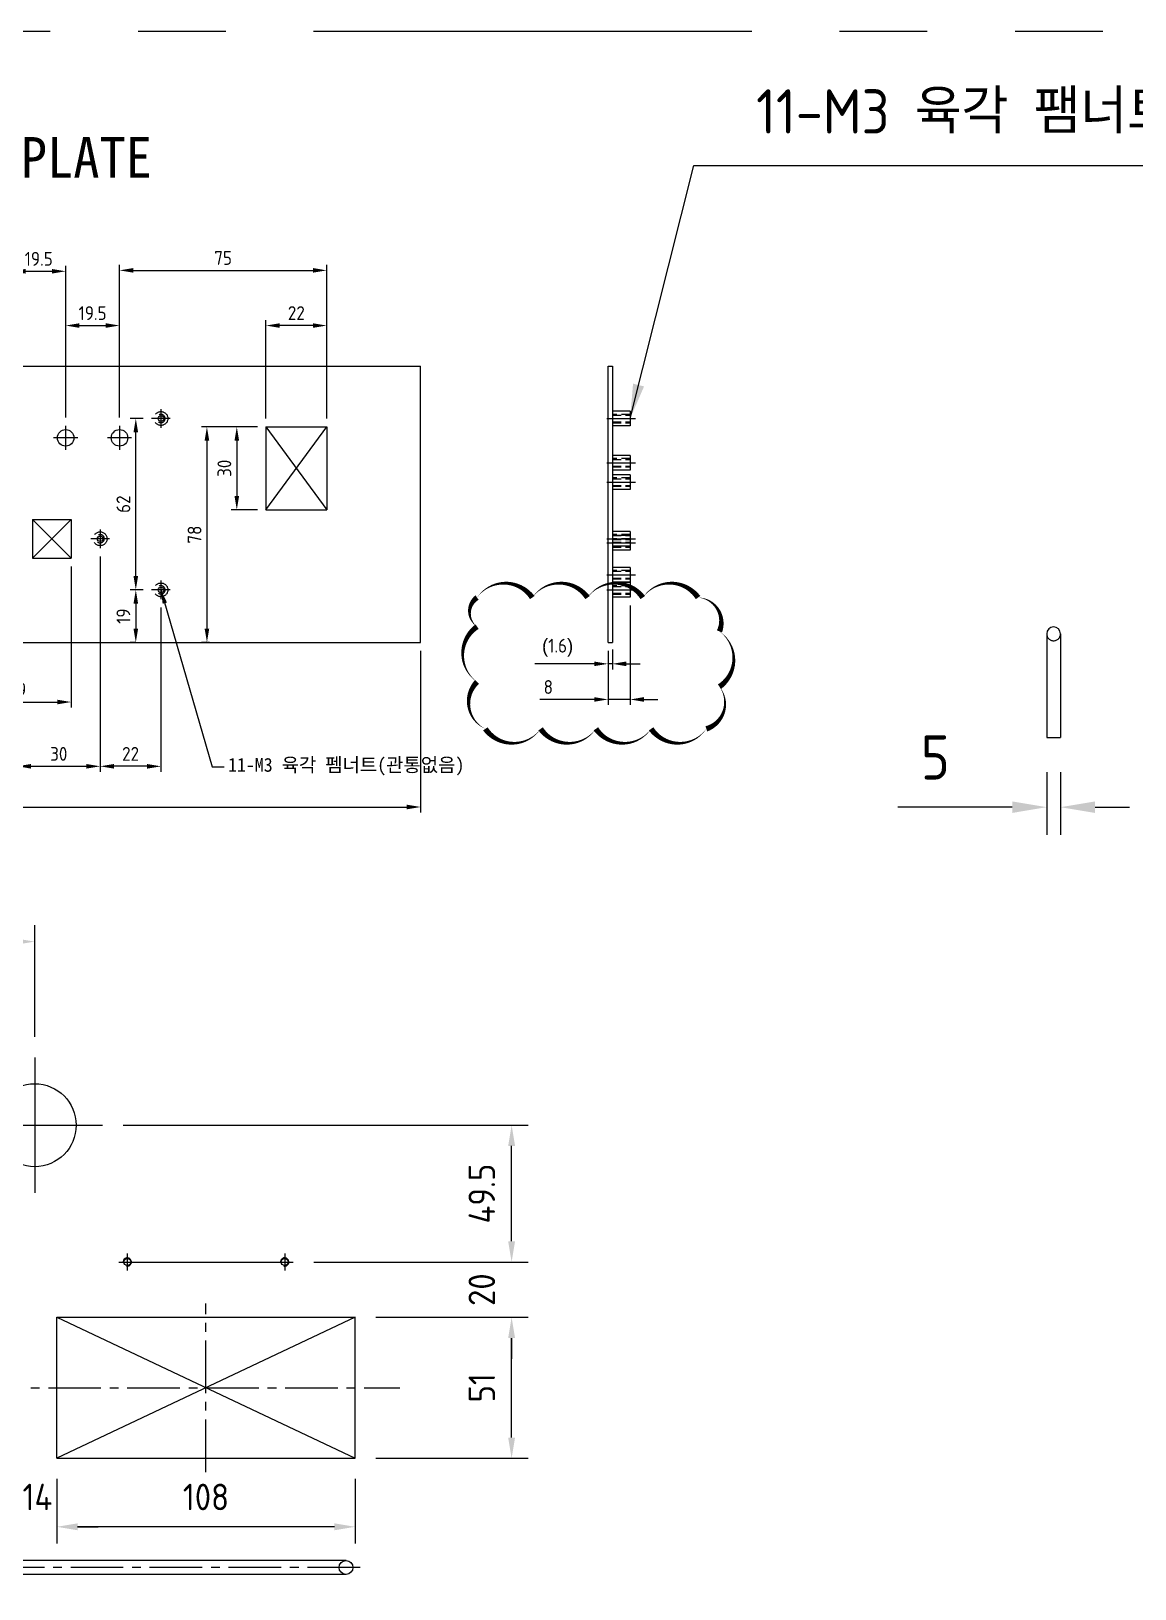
# Model space of a CAD drawing. Header units: millimetres. Extents: x 24815 to 36799, y -9299 to 5469.
# Drawn here: x 29373 to 29772, y 4212 to 4776 of the extents above; entities that cross this region are included whole.
import ezdxf

# ---------------------------------------------------------------- set-up
doc = ezdxf.new("R2010")
doc.units = ezdxf.units.MM
for name, pattern in [('CENTER', [50.8, 31.75, -6.35, 6.35, -6.35]), ('CENTER2', [28.575, 19.05, -3.175, 3.175, -3.175]), ('HIDDEN', [9.525, 6.35, -3.175]), ('HIDDEN2', [4.7625, 3.175, -1.5875]), ('PHANTOM2', [31.75, 15.875, -3.175, 3.175, -3.175, 3.175, -3.175])]:
    doc.linetypes.add(name, pattern=pattern)
for name, color, linetype in [('3', 3, 'Continuous'), ('CEN', 1, 'CENTER'), ('CENTER', 1, 'CENTER'), ('H', 2, 'HIDDEN'), ('THIN', 3, 'Continuous')]:
    doc.layers.add(name, color=color, linetype=linetype)
doc.styles.add('HAN', font='')
doc.styles.get("Standard").update_dxf_attribs({"font": 'ISOCP.SHX', "bigfont": 'WHGTXT.SHX'})
doc.styles.get('HAN').set_extended_font_data('GulimChe')
doc.dimstyles.new('PS-3', dxfattribs={"dimscale": 3, "dimtxt": 3.2, "dimasz": 2.5, "dimexe": 2, "dimexo": 2.5, "dimgap": 2, "dimtad": 1, "dimtoh": 1, "dimrnd": 0.05, "dimzin": 12, "dimdsep": 46, "dimtxsty": 'Standard', "dimcen": 0, "dimclrt": 2, "dimazin": 3, "dimtfac": 1, "dimtofl": 0, "dimtmove": 0, "dimatfit": 3, "dimfxl": 0, "dimtolj": 1, "dimtzin": 0, "dimarcsym": 0})
doc.dimstyles.new('PS-5', dxfattribs={"dimscale": 5, "dimtxt": 3.2, "dimasz": 2.5, "dimexe": 2, "dimexo": 2.5, "dimgap": 2, "dimtad": 1, "dimtoh": 1, "dimrnd": 0.05, "dimzin": 12, "dimdsep": 46, "dimtxsty": 'Standard', "dimcen": 0, "dimclrt": 2, "dimazin": 3, "dimtfac": 1, "dimtofl": 0, "dimtmove": 0, "dimatfit": 3, "dimfxl": 0, "dimtolj": 1, "dimtzin": 0, "dimarcsym": 0})
doc.dimstyles.new('PSTEK-2', dxfattribs={"dimtxt": 5, "dimasz": 5, "dimexe": 2, "dimexo": 3, "dimgap": 2, "dimtad": 1, "dimtoh": 1, "dimrnd": 0.05, "dimdsep": 46, "dimtxsty": 'Standard', "dimcen": 0, "dimclrt": 3, "dimadec": 1, "dimazin": 2, "dimtfac": 1, "dimtmove": 0, "dimatfit": 3, "dimfxl": 0, "dimtolj": 1, "dimtzin": 0, "dimarcsym": 0})

# ---------------------------------------------------------------- blocks, each defined once
blk = doc.blocks.new('*D321')
at = {"color": 0, "lineweight": -2}
for p, q in [((29113.71, 4551.59), (29113.71, 4493.03)), ((29513.71, 4551.59), (29513.71, 4493.03)), ((29118.71, 4495.03), (29508.71, 4495.03))]:
    blk.add_line(p, q, dxfattribs=at)
at = {"color": 0}
for points in [[(29118.71, 4495.86), (29118.71, 4494.2), (29113.71, 4495.03)], [(29508.71, 4495.86), (29508.71, 4494.2), (29513.71, 4495.03)]]:
    blk.add_solid(points, dxfattribs=at)
at = {"layer": 'Defpoints', "color": 0}
for p in [(29113.71, 4554.59), (29513.71, 4554.59), (29513.71, 4495.03)]:
    blk.add_point(p, dxfattribs=at)
at = {"color": 2, "insert": (29313.71, 4499.53), "char_height": 5, "attachment_point": 5}
blk.add_mtext('\\A1;400', dxfattribs=at)
blk = doc.blocks.new('*D338')
at = {"color": 0, "lineweight": -2}
for p, q in [((29367.71, 4585.7), (29367.71, 4507.76)), ((29397.71, 4585.7), (29397.71, 4507.76)), ((29372.71, 4509.76), (29392.71, 4509.76))]:
    blk.add_line(p, q, dxfattribs=at)
at = {"color": 0}
for points in [[(29372.71, 4510.59), (29372.71, 4508.92), (29367.71, 4509.76)], [(29392.71, 4510.59), (29392.71, 4508.92), (29397.71, 4509.76)]]:
    blk.add_solid(points, dxfattribs=at)
at = {"layer": 'Defpoints', "color": 0}
for p in [(29367.71, 4588.7), (29397.71, 4588.7), (29397.71, 4509.76)]:
    blk.add_point(p, dxfattribs=at)
at = {"color": 2, "insert": (29382.71, 4514.26), "char_height": 5, "attachment_point": 5}
blk.add_mtext('\\A1;30', dxfattribs=at)
blk = doc.blocks.new('*D340')
at = {"color": 0, "lineweight": -2}
for p, q in [((29397.71, 4583.7), (29397.71, 4507.75)), ((29419.71, 4567.2), (29419.71, 4507.75)), ((29414.71, 4509.75), (29402.71, 4509.75))]:
    blk.add_line(p, q, dxfattribs=at)
at = {"color": 0}
for points in [[(29402.71, 4510.59), (29402.71, 4508.92), (29397.71, 4509.75)], [(29414.71, 4510.59), (29414.71, 4508.92), (29419.71, 4509.75)]]:
    blk.add_solid(points, dxfattribs=at)
at = {"layer": 'Defpoints', "color": 0}
for p in [(29397.71, 4586.7), (29419.71, 4570.2), (29397.71, 4509.75)]:
    blk.add_point(p, dxfattribs=at)
at = {"color": 2, "insert": (29408.71, 4514.25), "char_height": 5, "attachment_point": 5}
blk.add_mtext('\\A1;22', dxfattribs=at)
blk = doc.blocks.new('*D342')
at = {"color": 0, "lineweight": -2}
for p, q in [((29457.71, 4635.59), (29457.71, 4671.23)), ((29474.71, 4669.23), (29462.71, 4669.23)), ((29479.71, 4635.59), (29479.71, 4671.23))]:
    blk.add_line(p, q, dxfattribs=at)
at = {"color": 0}
for points in [[(29462.71, 4670.06), (29462.71, 4668.4), (29457.71, 4669.23)], [(29474.71, 4670.06), (29474.71, 4668.4), (29479.71, 4669.23)]]:
    blk.add_solid(points, dxfattribs=at)
at = {"layer": 'Defpoints', "color": 0}
for p in [(29457.71, 4669.23), (29457.71, 4632.59), (29479.71, 4632.59)]:
    blk.add_point(p, dxfattribs=at)
at = {"color": 2, "insert": (29468.71, 4673.73), "char_height": 5, "attachment_point": 5}
blk.add_mtext('\\A1;22', dxfattribs=at)
blk = doc.blocks.new('*D343')
at = {"color": 0, "lineweight": -2}
for p, q in [((29404.71, 4637.96), (29404.71, 4691.19)), ((29409.71, 4689.19), (29474.71, 4689.19)), ((29479.71, 4635.59), (29479.71, 4691.19))]:
    blk.add_line(p, q, dxfattribs=at)
at = {"color": 0}
for points in [[(29409.71, 4690.03), (29409.71, 4688.36), (29404.71, 4689.19)], [(29474.71, 4690.03), (29474.71, 4688.36), (29479.71, 4689.19)]]:
    blk.add_solid(points, dxfattribs=at)
at = {"layer": 'Defpoints', "color": 0}
for p in [(29479.71, 4689.19), (29404.71, 4634.96), (29479.71, 4632.59)]:
    blk.add_point(p, dxfattribs=at)
at = {"color": 2, "insert": (29442.21, 4693.69), "char_height": 5, "attachment_point": 5}
blk.add_mtext('\\A1;75', dxfattribs=at)
blk = doc.blocks.new('*D344')
at = {"color": 0, "lineweight": -2}
for p, q in [((29452.71, 4632.59), (29445.16, 4632.59)), ((29447.16, 4627.59), (29447.16, 4607.59)), ((29454.71, 4602.59), (29445.16, 4602.59))]:
    blk.add_line(p, q, dxfattribs=at)
at = {"color": 0}
for points in [[(29446.33, 4627.59), (29448, 4627.59), (29447.16, 4632.59)], [(29446.33, 4607.59), (29448, 4607.59), (29447.16, 4602.59)]]:
    blk.add_solid(points, dxfattribs=at)
at = {"layer": 'Defpoints', "color": 0}
for p in [(29455.71, 4632.59), (29447.16, 4602.59), (29457.71, 4602.59)]:
    blk.add_point(p, dxfattribs=at)
at = {"color": 2, "insert": (29442.66, 4617.59), "char_height": 5, "attachment_point": 5, "rotation": 90}
blk.add_mtext('\\A1;30', dxfattribs=at)
blk = doc.blocks.new('*D345')
at = {"color": 0, "lineweight": -2}
for p, q in [((29385.21, 4635.96), (29385.21, 4671.23)), ((29390.21, 4669.23), (29399.71, 4669.23)), ((29404.71, 4635.96), (29404.71, 4671.23))]:
    blk.add_line(p, q, dxfattribs=at)
at = {"color": 0}
for points in [[(29390.21, 4670.06), (29390.21, 4668.4), (29385.21, 4669.23)], [(29399.71, 4670.06), (29399.71, 4668.4), (29404.71, 4669.23)]]:
    blk.add_solid(points, dxfattribs=at)
at = {"layer": 'Defpoints', "color": 0}
for p in [(29404.71, 4669.23), (29385.21, 4632.96), (29404.71, 4632.96)]:
    blk.add_point(p, dxfattribs=at)
at = {"color": 2, "insert": (29394.96, 4673.73), "char_height": 5, "attachment_point": 5}
blk.add_mtext('\\A1;19.5', dxfattribs=at)
blk = doc.blocks.new('*D347')
at = {"color": 0, "lineweight": -2}
for p, q in [((29365.71, 4635.96), (29365.71, 4690.87)), ((29385.21, 4635.96), (29385.21, 4690.87)), ((29370.71, 4688.87), (29380.21, 4688.87))]:
    blk.add_line(p, q, dxfattribs=at)
at = {"color": 0}
for points in [[(29370.71, 4689.7), (29370.71, 4688.03), (29365.71, 4688.87)], [(29380.21, 4689.7), (29380.21, 4688.03), (29385.21, 4688.87)]]:
    blk.add_solid(points, dxfattribs=at)
at = {"layer": 'Defpoints', "color": 0}
for p in [(29385.21, 4688.87), (29365.71, 4632.96), (29385.21, 4632.96)]:
    blk.add_point(p, dxfattribs=at)
at = {"color": 2, "insert": (29375.46, 4693.37), "char_height": 5, "attachment_point": 5}
blk.add_mtext('\\A1;19.5', dxfattribs=at)
blk = doc.blocks.new('*D350')
at = {"color": 0, "lineweight": -2}
for p, q in [((29413.32, 4573.59), (29408.6, 4573.59)), ((29410.6, 4568.59), (29410.6, 4559.59)), ((29410.5, 4554.59), (29408.6, 4554.59))]:
    blk.add_line(p, q, dxfattribs=at)
at = {"color": 0}
for points in [[(29409.76, 4568.59), (29411.43, 4568.59), (29410.6, 4573.59)], [(29409.76, 4559.59), (29411.43, 4559.59), (29410.6, 4554.59)]]:
    blk.add_solid(points, dxfattribs=at)
at = {"layer": 'Defpoints', "color": 0}
for p in [(29416.32, 4573.59), (29410.6, 4554.59), (29413.5, 4554.59)]:
    blk.add_point(p, dxfattribs=at)
at = {"color": 2, "insert": (29406.1, 4564.09), "char_height": 5, "attachment_point": 5, "rotation": 90}
blk.add_mtext('\\A1;19', dxfattribs=at)
blk = doc.blocks.new('*D351')
at = {"color": 0, "lineweight": -2}
for p, q in [((29413.32, 4635.59), (29408.6, 4635.59)), ((29410.6, 4578.59), (29410.6, 4630.59)), ((29413.32, 4573.59), (29408.6, 4573.59))]:
    blk.add_line(p, q, dxfattribs=at)
at = {"color": 0}
for points in [[(29409.76, 4630.59), (29411.43, 4630.59), (29410.6, 4635.59)], [(29409.76, 4578.59), (29411.43, 4578.59), (29410.6, 4573.59)]]:
    blk.add_solid(points, dxfattribs=at)
at = {"layer": 'Defpoints', "color": 0}
for p in [(29410.6, 4635.59), (29416.32, 4635.59), (29416.32, 4573.59)]:
    blk.add_point(p, dxfattribs=at)
at = {"color": 2, "insert": (29406.1, 4604.59), "char_height": 5, "attachment_point": 5, "rotation": 90}
blk.add_mtext('\\A1;62', dxfattribs=at)
blk = doc.blocks.new('*D352')
at = {"color": 0, "lineweight": -2}
for p, q in [((29454.71, 4632.59), (29434.35, 4632.59)), ((29436.35, 4627.59), (29436.35, 4559.59)), ((29437.22, 4554.59), (29434.35, 4554.59))]:
    blk.add_line(p, q, dxfattribs=at)
at = {"color": 0}
for points in [[(29435.51, 4627.59), (29437.18, 4627.59), (29436.35, 4632.59)], [(29435.51, 4559.59), (29437.18, 4559.59), (29436.35, 4554.59)]]:
    blk.add_solid(points, dxfattribs=at)
at = {"layer": 'Defpoints', "color": 0}
for p in [(29457.71, 4632.59), (29436.35, 4554.59), (29440.22, 4554.59)]:
    blk.add_point(p, dxfattribs=at)
at = {"color": 2, "insert": (29431.85, 4593.59), "char_height": 5, "attachment_point": 5, "rotation": 90}
blk.add_mtext('\\A1;78', dxfattribs=at)
blk = doc.blocks.new('*D353')
at = {"color": 0, "lineweight": -2}
for p, q in [((29348.21, 4582.09), (29348.21, 4531.01)), ((29387.21, 4582.09), (29387.21, 4531.01)), ((29353.21, 4533.01), (29382.21, 4533.01))]:
    blk.add_line(p, q, dxfattribs=at)
at = {"color": 0}
for points in [[(29353.21, 4533.84), (29353.21, 4532.18), (29348.21, 4533.01)], [(29382.21, 4533.84), (29382.21, 4532.18), (29387.21, 4533.01)]]:
    blk.add_solid(points, dxfattribs=at)
at = {"layer": 'Defpoints', "color": 0}
for p in [(29348.21, 4585.09), (29387.21, 4585.09), (29387.21, 4533.01)]:
    blk.add_point(p, dxfattribs=at)
at = {"color": 2, "insert": (29367.71, 4537.51), "char_height": 5, "attachment_point": 5}
blk.add_mtext('\\A1;39', dxfattribs=at)
blk = doc.blocks.new('*D356')
at = {"color": 0, "lineweight": -2}
for p, q in [((29589.55, 4567.94), (29589.55, 4531.94)), ((29581.55, 4551.59), (29581.55, 4531.94)), ((29576.55, 4533.94), (29556.92, 4533.94)), ((29589.55, 4533.94), (29581.55, 4533.94)), ((29594.55, 4533.94), (29599.55, 4533.94))]:
    blk.add_line(p, q, dxfattribs=at)
at = {"color": 0}
for points in [[(29576.55, 4534.78), (29576.55, 4533.11), (29581.55, 4533.94)], [(29594.55, 4534.78), (29594.55, 4533.11), (29589.55, 4533.94)]]:
    blk.add_solid(points, dxfattribs=at)
at = {"layer": 'Defpoints', "color": 0}
for p in [(29589.55, 4570.94), (29581.55, 4554.59), (29581.55, 4533.94)]:
    blk.add_point(p, dxfattribs=at)
at = {"color": 2, "insert": (29559.92, 4538.44), "char_height": 5, "attachment_point": 5}
blk.add_mtext('\\A1;8', dxfattribs=at)
blk = doc.blocks.new('*D357')
at = {"color": 0, "lineweight": -2}
for p, q in [((29581.55, 4551.59), (29581.55, 4544.83)), ((29583.15, 4552.05), (29583.15, 4544.83)), ((29576.55, 4546.83), (29555.05, 4546.83)), ((29583.15, 4546.83), (29581.55, 4546.83)), ((29588.15, 4546.83), (29593.15, 4546.83))]:
    blk.add_line(p, q, dxfattribs=at)
at = {"color": 0}
for points in [[(29576.55, 4547.67), (29576.55, 4546), (29581.55, 4546.83)], [(29588.15, 4547.67), (29588.15, 4546), (29583.15, 4546.83)]]:
    blk.add_solid(points, dxfattribs=at)
at = {"layer": 'Defpoints', "color": 0}
for p in [(29581.55, 4554.59), (29583.15, 4555.05), (29581.55, 4546.83)]:
    blk.add_point(p, dxfattribs=at)
at = {"color": 2, "insert": (29563.3, 4552.64), "char_height": 5, "attachment_point": 5}
blk.add_mtext('\\A1;{\\f??|b0|i0|c0|p49;(}1.6{\\f??|b0|i0|c0|p49;)}', dxfattribs=at)
blk = doc.blocks.new('*D226')
at = {"color": 0, "lineweight": -2}
for p, q in [((29368, 4251.9), (29368, 4228.59)), ((29382, 4251.9), (29382, 4228.59)), ((29360.5, 4234.59), (29353, 4234.59)), ((29389.5, 4234.59), (29397, 4234.59))]:
    blk.add_line(p, q, dxfattribs=at)
at = {"color": 0}
for points in [[(29360.5, 4235.84), (29360.5, 4233.34), (29368, 4234.59)], [(29389.5, 4235.84), (29389.5, 4233.34), (29382, 4234.59)]]:
    blk.add_solid(points, dxfattribs=at)
at = {"layer": 'Defpoints', "color": 0}
for p in [(29368, 4259.4), (29382, 4259.4), (29368, 4234.59)]:
    blk.add_point(p, dxfattribs=at)
at = {"color": 2, "insert": (29375, 4245.39), "char_height": 9.6, "attachment_point": 5}
blk.add_mtext('\\A1;14', dxfattribs=at)
blk = doc.blocks.new('*D227')
at = {"color": 0, "lineweight": -2}
for p, q in [((29382, 4251.9), (29382, 4228.59)), ((29490, 4251.9), (29490, 4228.59)), ((29482.5, 4234.59), (29389.5, 4234.59))]:
    blk.add_line(p, q, dxfattribs=at)
at = {"color": 0}
for points in [[(29389.5, 4235.84), (29389.5, 4233.34), (29382, 4234.59)], [(29482.5, 4235.84), (29482.5, 4233.34), (29490, 4234.59)]]:
    blk.add_solid(points, dxfattribs=at)
at = {"layer": 'Defpoints', "color": 0}
for p in [(29382, 4259.4), (29490, 4259.4), (29382, 4234.59)]:
    blk.add_point(p, dxfattribs=at)
at = {"color": 2, "insert": (29436, 4245.39), "char_height": 9.6, "attachment_point": 5}
blk.add_mtext('\\A1;108', dxfattribs=at)
blk = doc.blocks.new('*D393')
at = {"color": 0, "lineweight": -2}
for p, q in [((29497.5, 4310.4), (29552.65, 4310.4)), ((29546.65, 4266.9), (29546.65, 4302.9)), ((29497.5, 4259.4), (29552.65, 4259.4))]:
    blk.add_line(p, q, dxfattribs=at)
at = {"color": 0}
for points in [[(29545.4, 4302.9), (29547.9, 4302.9), (29546.65, 4310.4)], [(29545.4, 4266.9), (29547.9, 4266.9), (29546.65, 4259.4)]]:
    blk.add_solid(points, dxfattribs=at)
at = {"layer": 'Defpoints', "color": 0}
for p in [(29490, 4310.4), (29546.65, 4310.4), (29490, 4259.4)]:
    blk.add_point(p, dxfattribs=at)
at = {"color": 2, "insert": (29535.85, 4284.9), "char_height": 9.6, "attachment_point": 5, "rotation": 90}
blk.add_mtext('\\A1;51', dxfattribs=at)
blk = doc.blocks.new('*D228')
at = {"color": 0, "lineweight": -2}
for p, q in [((29546.65, 4337.9), (29546.65, 4345.4)), ((29475.08, 4330.4), (29552.65, 4330.4)), ((29497.5, 4310.4), (29552.65, 4310.4)), ((29546.65, 4302.9), (29546.65, 4295.4))]:
    blk.add_line(p, q, dxfattribs=at)
at = {"color": 0}
for points in [[(29545.4, 4337.9), (29547.9, 4337.9), (29546.65, 4330.4)], [(29545.4, 4302.9), (29547.9, 4302.9), (29546.65, 4310.4)]]:
    blk.add_solid(points, dxfattribs=at)
at = {"layer": 'Defpoints', "color": 0}
for p in [(29467.58, 4330.4), (29546.65, 4330.4), (29490, 4310.4)]:
    blk.add_point(p, dxfattribs=at)
at = {"color": 2, "insert": (29535.85, 4320.4), "char_height": 9.6, "attachment_point": 5, "rotation": 90}
blk.add_mtext('\\A1;20', dxfattribs=at)
blk = doc.blocks.new('*D394')
at = {"color": 0, "lineweight": -2}
for p, q in [((29406.01, 4379.9), (29552.65, 4379.9)), ((29546.65, 4337.9), (29546.65, 4372.4)), ((29475.08, 4330.4), (29552.65, 4330.4))]:
    blk.add_line(p, q, dxfattribs=at)
at = {"color": 0}
for points in [[(29545.4, 4372.4), (29547.9, 4372.4), (29546.65, 4379.9)], [(29545.4, 4337.9), (29547.9, 4337.9), (29546.65, 4330.4)]]:
    blk.add_solid(points, dxfattribs=at)
at = {"layer": 'Defpoints', "color": 0}
for p in [(29398.51, 4379.9), (29546.65, 4379.9), (29467.58, 4330.4)]:
    blk.add_point(p, dxfattribs=at)
at = {"color": 2, "insert": (29535.85, 4355.15), "char_height": 9.6, "attachment_point": 5, "rotation": 90}
blk.add_mtext('\\A1;49.5', dxfattribs=at)
blk = doc.blocks.new('*D395')
at = {"color": 0, "lineweight": -2}
for p, q in [((29254, 4411.91), (29254, 4452.33)), ((29374, 4411.91), (29374, 4452.33)), ((29261.5, 4446.33), (29366.5, 4446.33))]:
    blk.add_line(p, q, dxfattribs=at)
at = {"color": 0}
for points in [[(29261.5, 4447.58), (29261.5, 4445.08), (29254, 4446.33)], [(29366.5, 4447.58), (29366.5, 4445.08), (29374, 4446.33)]]:
    blk.add_solid(points, dxfattribs=at)
at = {"layer": 'Defpoints', "color": 0}
for p in [(29374, 4446.33), (29254, 4404.41), (29374, 4404.41)]:
    blk.add_point(p, dxfattribs=at)
at = {"color": 2, "insert": (29314, 4457.13), "char_height": 9.6, "attachment_point": 5}
blk.add_mtext('\\A1;120', dxfattribs=at)
blk = doc.blocks.new('*D411')
at = {"color": 0, "lineweight": -2, "ltscale": 10}
for p, q in [((29740.36, 4507.68), (29740.36, 4484.97)), ((29745.36, 4507.68), (29745.36, 4484.97)), ((29727.86, 4494.97), (29686.5, 4494.97)), ((29757.86, 4494.97), (29770.36, 4494.97))]:
    blk.add_line(p, q, dxfattribs=at)
at = {"color": 0, "ltscale": 10}
for points in [[(29727.86, 4497.05), (29727.86, 4492.88), (29740.36, 4494.97)], [(29757.86, 4497.05), (29757.86, 4492.88), (29745.36, 4494.97)]]:
    blk.add_solid(points, dxfattribs=at)
at = {"layer": 'Defpoints', "color": 0, "ltscale": 10}
for p in [(29740.36, 4520.18), (29745.36, 4520.18), (29745.36, 4494.97)]:
    blk.add_point(p, dxfattribs=at)
at = {"color": 2, "ltscale": 10, "insert": (29700.03, 4512.97), "char_height": 16, "attachment_point": 5}
blk.add_mtext('\\A1;5', dxfattribs=at)
blk = doc.blocks.new('A$C26926D7B')
at = {"color": 3}
for p, q in [((-2, 2.65), (-8.4, 2.65)), ((-2, 2.65), (-2, -2.65)), ((-2, -2.65), (-8.4, -2.65))]:
    blk.add_line(p, q, dxfattribs=at)
at = {"color": 2, "linetype": 'HIDDEN2'}
for p, q in [((-2, 1.5), (-8.4, 1.5)), ((-8.4, -1.5), (-2, -1.5))]:
    blk.add_line(p, q, dxfattribs=at)
at = {"layer": 'CENTER'}
blk.add_line((-10.4, 0), (0, 0), dxfattribs=at)
at = {"layer": 'THIN', "color": 2, "linetype": 'HIDDEN2'}
for p, q in [((-8.4, 1.23), (-2, 1.23)), ((-8.4, -1.23), (-2, -1.23))]:
    blk.add_line(p, q, dxfattribs=at)

msp = doc.modelspace()

# ---------------------------------------------------------------- linework, layer by layer
at = {"color": 3}
for p, q in [((29113.705, 4654.587), (29513.705, 4654.587)), ((29513.705, 4554.587), (29513.705, 4654.587)), ((29581.548, 4654.587), (29583.148, 4654.587)), ((29581.548, 4554.587), (29581.548, 4654.587)), ((29583.148, 4654.587), (29583.148, 4554.587)), ((29457.705, 4632.587), (29479.705, 4632.587)), ((29457.705, 4632.587), (29457.705, 4602.587)), ((29479.705, 4632.587), (29479.705, 4602.587)), ((29373.205, 4599.087), (29387.205, 4599.087)), ((29373.205, 4599.087), (29373.205, 4585.087)), ((29387.205, 4599.087), (29387.205, 4585.087)), ((29457.705, 4602.587), (29479.705, 4602.587)), ((29373.205, 4585.087), (29387.205, 4585.087)), ((29113.705, 4554.587), (29513.705, 4554.587)), ((29581.548, 4554.587), (29583.148, 4554.587)), ((29382, 4310.399), (29490, 4310.399)), ((29382, 4259.399), (29382, 4310.399)), ((29490, 4259.399), (29490, 4310.399)), ((29382, 4259.399), (29490, 4259.399))]:
    msp.add_line(p, q, dxfattribs=at)
for p, q in [((29457.705, 4602.587), (29479.705, 4632.587)), ((29457.705, 4632.587), (29479.705, 4602.587)), ((29373.205, 4599.087), (29387.205, 4585.087)), ((29387.205, 4599.087), (29373.205, 4585.087)), ((29382, 4310.399), (29490, 4259.399)), ((29490, 4310.399), (29382, 4259.399))]:
    msp.add_line(p, q)
at = {"color": 1, "linetype": 'CENTER2'}
for p, q in [((29436, 4254.399), (29436, 4315.399)), ((29121.768, 4284.899), (29506.232, 4284.899)), ((29491.802, 4219.899), (29136.197, 4219.899))]:
    msp.add_line(p, q, dxfattribs=at)
at = {"color": 3, "ltscale": 10}
for p, q in [((29486.697, 4222.399), (29141.697, 4222.399)), ((29486.697, 4217.399), (29141.697, 4217.399))]:
    msp.add_line(p, q, dxfattribs=at)
at = {"color": 1, "linetype": 'PHANTOM2', "ltscale": 10}
msp.add_lwpolyline([(28839.894, 4775.743), (30289.35, 4775.743), (30289.35, 3608.349), (28839.894, 3608.349)], close=True, dxfattribs=at)
at = {"color": 6}
msp.add_lwpolyline([(29534.139, 4570.808, 0, 2, -0.5205671), (29554.139, 4570.808, 0, 2, -0.5205671), (29574.139, 4570.808, 0, 2, -0.5205671), (29594.139, 4570.808, 0, 2, -0.5205671), (29614.139, 4570.808, 0, 2, -0.5205671), (29621.889, 4558.558, 0, 2, -0.5205671), (29621.889, 4538.558, 0, 2, -0.5205671), (29617.145, 4523.302, 0, 2, -0.5205671), (29597.145, 4523.302, 0, 2, -0.5205671), (29577.145, 4523.302, 0, 2, -0.5205671), (29557.145, 4523.302, 0, 2, -0.5205671), (29537.145, 4523.302, 0, 2, -0.5205671), (29534.139, 4540.296, 0, 2, -0.5205671), (29534.139, 4560.296, 0, 2, -0.5205671)], format="xyseb", close=True, dxfattribs=at)
at = {"color": 0, "linetype": 'HIDDEN'}
for centre in [(29419.705, 4635.587), (29397.705, 4592.087), (29419.705, 4573.587)]:
    msp.add_circle(centre, 2.5, dxfattribs=at)
at = {"color": 3}
for centre, radius in [((29419.705, 4635.587), 1), ((29385.205, 4628.587), 3), ((29404.705, 4628.587), 3), ((29397.705, 4592.087), 1), ((29419.705, 4573.587), 1), ((29374, 4379.899), 15), ((29407.5, 4330.399), 1.25), ((29464.5, 4330.399), 1.25)]:
    msp.add_circle(centre, radius, dxfattribs=at)
at = {"color": 3, "ltscale": 10}
msp.add_circle((29486.697, 4219.899), 2.5, dxfattribs=at)
at = {"color": 0, "linetype": 'HIDDEN'}
for centre in [(29419.705, 4635.587), (29397.705, 4592.087), (29419.705, 4573.587)]:
    msp.add_arc(centre, 1.5, 231.88231, 126.66761, dxfattribs=at)
for centre in [(29407.5, 4330.399), (29464.5, 4330.399)]:
    msp.add_arc(centre, 1.5, 259.62912, 191.20824)
at = {"layer": '3'}
for p, q in [((29740.36, 4557.681), (29740.36, 4520.181)), ((29745.36, 4557.681), (29745.36, 4520.181)), ((29740.36, 4520.181), (29745.36, 4520.181))]:
    msp.add_line(p, q, dxfattribs=at)
msp.add_arc((29742.86, 4557.681), 2.5, 0, 180, dxfattribs=at)
at = {"layer": 'CEN', "color": 1, "linetype": 'CENTER'}
for p, q in [((29404.42, 4330.399), (29410.579, 4330.399)), ((29407.5, 4333.479), (29407.5, 4327.319)), ((29461.42, 4330.399), (29467.579, 4330.399)), ((29464.5, 4333.479), (29464.5, 4327.319))]:
    msp.add_line(p, q, dxfattribs=at)
at = {"layer": 'CENTER', "linetype": 'CENTER'}
for p, q in [((29419.705, 4638.976), (29419.705, 4632.198)), ((29385.205, 4632.963), (29385.205, 4624.211)), ((29404.705, 4632.963), (29404.705, 4624.211)), ((29423.094, 4635.587), (29416.317, 4635.587)), ((29389.581, 4628.587), (29380.829, 4628.587)), ((29409.081, 4628.587), (29400.329, 4628.587)), ((29397.705, 4595.476), (29397.705, 4588.698)), ((29401.094, 4592.087), (29394.317, 4592.087)), ((29419.705, 4576.976), (29419.705, 4570.198)), ((29423.094, 4573.587), (29416.317, 4573.587))]:
    msp.add_line(p, q, dxfattribs=at)
at = {"layer": 'CENTER', "linetype": 'CENTER', "ltscale": 7}
for p, q in [((29374, 4404.409), (29374, 4355.389)), ((29349.49, 4379.899), (29398.509, 4379.899)), ((29410.579, 4330.399), (29461.42, 4330.399))]:
    msp.add_line(p, q, dxfattribs=at)
at = {"layer": 'H', "color": 2, "ltscale": 10}
msp.add_arc((29742.86, 4557.681), 2.5, 180, 0, dxfattribs=at)

# ---------------------------------------------------------------- block references
at = {"ltscale": 10}
for p in [(29591.548, 4635.587), (29591.548, 4619.587), (29591.548, 4612.587), (29591.548, 4592.087), (29591.548, 4590.587), (29591.548, 4579.087), (29591.548, 4573.587)]:
    msp.add_blockref('A$C26926D7B', p, dxfattribs=at)

# ---------------------------------------------------------------- texts
at = {"color": 2, "style": 'HAN'}
msp.add_text('전면DOOR LCD BOARD PLATE', height=14.7, dxfattribs=at).set_placement((29189.563, 4722.728))
at = {"color": 2, "insert": (29635.16, 4737.122), "char_height": 16, "attachment_point": 7}
msp.add_mtext('11-M3 육각 팸너트(관통없음)', dxfattribs=at)
at = {"color": 2, "insert": (29443.997, 4512.787), "char_height": 5, "attachment_point": 1, "style": 'HAN'}
msp.add_mtext('11-M3 육각 펨너트(관통없음)', dxfattribs=at)

# ---------------------------------------------------------------- dimensions: what is measured, and where the dimension line sits
for base, p1, p2, picture, middle in [((29385.205, 4688.867), (29365.705, 4632.963), (29385.205, 4632.963), '*D347', (29375.455, 4693.367)), ((29479.705, 4689.194), (29404.705, 4634.963), (29479.705, 4632.587), '*D343', (29442.205, 4693.694)), ((29404.705, 4669.229), (29385.205, 4632.963), (29404.705, 4632.963), '*D345', (29394.955, 4673.729)), ((29397.705, 4509.757), (29367.705, 4588.698), (29397.705, 4588.698), '*D338', (29382.705, 4514.257)), ((29397.705, 4509.754), (29419.705, 4570.198), (29397.705, 4586.698), '*D340', (29408.705, 4514.255)), ((29513.705, 4495.032), (29113.705, 4554.587), (29513.705, 4554.587), '*D321', (29313.705, 4499.532))]:
    dim = msp.add_linear_dim(base=base, p1=p1, p2=p2, dimstyle='PSTEK-2', override={"dimclrt": 2})
    dim.commit()
    dim.dimension.update_dxf_attribs({"geometry": picture, "text_midpoint": middle})
for base, p1, p2, picture, middle in [((29457.705, 4669.229), (29479.705, 4632.587), (29457.705, 4632.587), '*D342', (29468.705, 4669.229)), ((29387.205, 4533.009), (29348.205, 4585.087), (29387.205, 4585.087), '*D353', (29367.705, 4533.009)), ((29581.548, 4533.943), (29589.548, 4570.937), (29581.548, 4554.587), '*D356', (29559.917, 4533.943))]:
    dim = msp.add_linear_dim(base=base, p1=p1, p2=p2, dimstyle='PSTEK-2', override={"dimclrt": 2})
    dim.commit()
    dim.dimension.update_dxf_attribs({"geometry": picture, "text_midpoint": middle, "dimtype": 160})
for base, p1, p2, picture, middle in [((29410.598, 4635.587), (29416.317, 4573.587), (29416.317, 4635.587), '*D351', (29406.098, 4604.587)), ((29436.346, 4554.587), (29457.705, 4632.587), (29440.216, 4554.587), '*D352', (29431.846, 4593.587)), ((29447.165, 4602.587), (29455.705, 4632.587), (29457.705, 4602.587), '*D344', (29442.665, 4617.587)), ((29410.598, 4554.587), (29416.317, 4573.587), (29413.495, 4554.587), '*D350', (29406.098, 4564.087))]:
    dim = msp.add_linear_dim(base=base, p1=p1, p2=p2, angle=90, dimstyle='PSTEK-2', override={"dimclrt": 2})
    dim.commit()
    dim.dimension.update_dxf_attribs({"geometry": picture, "text_midpoint": middle})
dim = msp.add_linear_dim(base=(29581.548, 4546.833), p1=(29583.148, 4555.046), p2=(29581.548, 4554.587), text='{\\f??|b0|i0|c0|p49;(}<>{\\f??|b0|i0|c0|p49;)}', dimstyle='PSTEK-2', override={"dimclrt": 2})
dim.commit()
dim.dimension.update_dxf_attribs({"geometry": '*D357', "text_midpoint": (29563.298, 4552.643)})
at = {"ltscale": 10}
dim = msp.add_linear_dim(base=(29745.36, 4494.967), p1=(29740.36, 4520.181), p2=(29745.36, 4520.181), dimstyle='PS-5', dxfattribs=at)
dim.commit()
dim.dimension.update_dxf_attribs({"geometry": '*D411', "text_midpoint": (29700.027, 4494.967), "dimtype": 160})
dim = msp.add_linear_dim(base=(29374, 4446.33), p1=(29254, 4404.409), p2=(29374, 4404.409), dimstyle='PS-3')
dim.commit()
dim.dimension.update_dxf_attribs({"geometry": '*D395', "text_midpoint": (29314, 4457.131)})
for base, p1, p2, angle, picture, middle in [((29546.651, 4379.899), (29467.579, 4330.399), (29398.509, 4379.899), 90, '*D394', (29535.851, 4355.149)), ((29546.651, 4310.399), (29490, 4259.399), (29490, 4310.399), 90, '*D393', (29535.851, 4284.899)), ((29382, 4234.591), (29490, 4259.399), (29382, 4259.399), 180, '*D227', (29436, 4245.391))]:
    dim = msp.add_linear_dim(base=base, p1=p1, p2=p2, angle=angle, dimstyle='PS-3')
    dim.commit()
    dim.dimension.update_dxf_attribs({"geometry": picture, "text_midpoint": middle})
for base, p1, p2, angle, picture, middle in [((29546.651, 4330.399), (29490, 4310.399), (29467.579, 4330.399), 90, '*D228', (29546.651, 4320.399)), ((29368, 4234.591), (29382, 4259.399), (29368, 4259.399), 180, '*D226', (29375, 4234.591))]:
    dim = msp.add_linear_dim(base=base, p1=p1, p2=p2, angle=angle, dimstyle='PS-3')
    dim.commit()
    dim.dimension.update_dxf_attribs({"geometry": picture, "text_midpoint": middle, "dimtype": 160})

# ---------------------------------------------------------------- leaders
at = {"annotation_type": 0, "has_hookline": 1, "hookline_direction": 0, "text_width": 267.46}
msp.add_leader([(29589.548, 4635.587), (29612.66, 4727.122), (29625.16, 4727.122)], dimstyle='PS-5', override={"dimgap": 2, "dimtad": 1}, dxfattribs=at)
msp.add_leader([(29419.705, 4573.587), (29438.223, 4509.555), (29442.634, 4509.555)], dimstyle='PSTEK-2')

doc.saveas('drawing.dxf')
